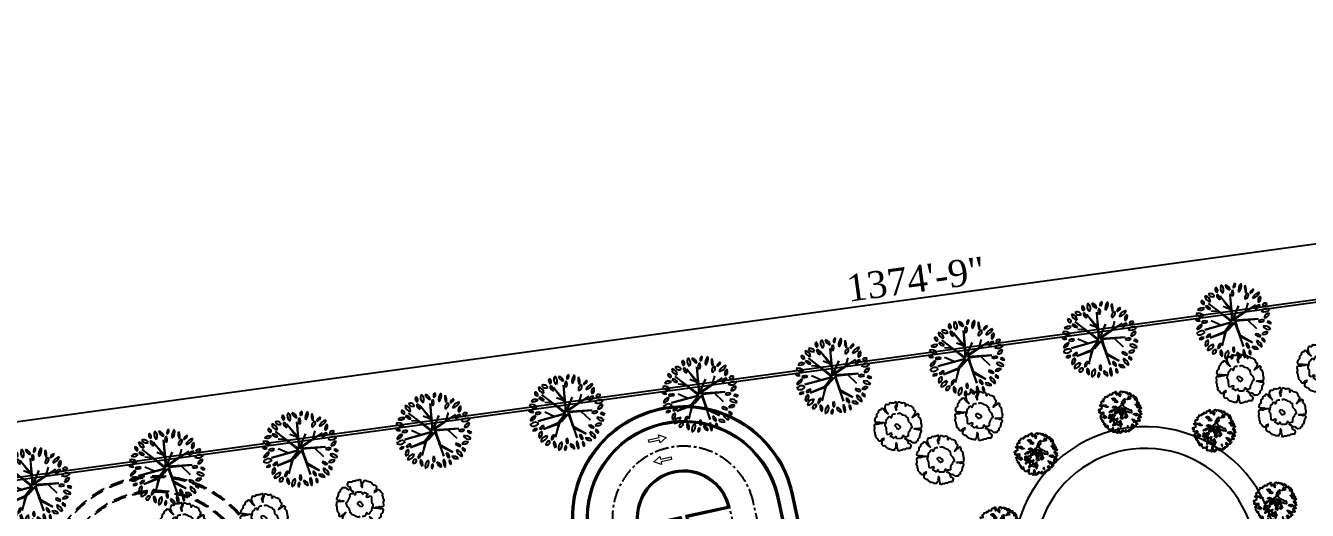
# Model space of a CAD drawing. Header units: inches. Extents: x -48022 to 80112, y -8164 to 5118.
# Drawn here: x 59675 to 65391, y 2956 to 5118 of the extents above; entities that cross this region are included whole.
import ezdxf

# ---------------------------------------------------------------- set-up
doc = ezdxf.new("R2010")
doc.units = ezdxf.units.IN
doc.header["$LTSCALE"] = 10
doc.header["$PDMODE"] = 32
for name, pattern in [('Amconstr', [9999, 9999, 0]), ('CENTER', [2, 1.25, -0.25, 0.25, -0.25]), ('HIDDEN', [9.525, 6.35, -3.175])]:
    doc.linetypes.add(name, pattern=pattern)
for name, color, linetype in [('06--LINE-2', 2, 'Continuous'), ('FURN', 6, 'Continuous'), ('PLOT LINE', 3, 'Continuous'), ('ROAD CL', 251, 'CENTER'), ('roads & footpath', 161, 'Continuous'), ('trees', 109, 'Continuous')]:
    doc.layers.add(name, color=color, linetype=linetype)
doc.layers.add('07--DIM-3', color=3, linetype='Continuous', lineweight=35)
doc.layers.add('1_CAR', color=1, linetype='Continuous', lineweight=0)
doc.styles.add('TIME NEW', font='times.ttf')
doc.dimstyles.new('Copy of Dim 1-32', dxfattribs={"dimtxt": 120, "dimasz": 96, "dimexe": 96, "dimexo": 96, "dimgap": 24, "dimtad": 1, "dimdec": 0, "dimzin": 3, "dimdsep": 46, "dimlunit": 4, "dimtxsty": 'TIME NEW', "dimblk": 'ARCHTICK', "dimcen": 24, "dimdle": 96, "dimclrd": 1, "dimclre": 1, "dimclrt": 3, "dimadec": 0, "dimazin": 0, "dimtfac": 1, "dimtdec": 0, "dimtofl": 0, "dimtmove": 0, "dimatfit": 3, "dimfxl": 0, "dimtolj": 1, "dimtzin": 0, "dimarcsym": 0})

# ---------------------------------------------------------------- blocks, each defined once
blk = doc.blocks.new('Arpls009')
at = {"color": 0, "linetype": 'ByBlock'}
for centre, radius, start, end in [((-0.294, 0.292), 0.0582, 25.4537, 116.6852), ((-0.268, 0.369), 0.0582, 205.4537, 296.6852), ((-0.188, 0.407), 0.0451, 146.8151, 244.0193), ((-0.245, 0.391), 0.0451, 326.8151, 64.0193), ((-0.157, 0.327), 0.0557, 168.8066, 257.6391), ((-0.224, 0.283), 0.0557, 348.8066, 77.6391), ((-0.082, 0.421), 0.0835, 149.4737, 231.7586), ((-0.205, 0.398), 0.0835, 329.4737, 51.7586), ((-0.119, 0.381), 0.0817, 12.306, 79.6849), ((-0.024, 0.479), 0.0817, 192.306, 259.6849), ((0.045, 0.361), 0.0664, 145.5248, 220.8327), ((-0.06, 0.355), 0.0664, 325.5248, 40.8327), ((0.054, 0.443), 0.0524, 125.4093, 202.7101), ((-0.024, 0.466), 0.0524, 305.4093, 22.7101), ((0.181, 0.399), 0.114, 133.8117, 194.3077), ((-0.008, 0.453), 0.114, 313.8117, 14.3077), ((0.262, 0.422), 0.114, 163.4642, 212.7906), ((0.209, 0.297), 0.0573, 103.8914, 198.9039), ((0.056, 0.392), 0.114, 343.4642, 32.7906), ((0.141, 0.335), 0.0573, 283.8914, 18.9039), ((0.201, 0.421), 0.0672, 284.1004, 348.465), ((0.283, 0.342), 0.0672, 104.1004, 168.465), ((0.228, 0.406), 0.118, 280.3005, 340.4476), ((0.36, 0.251), 0.118, 100.3005, 160.4476), ((-0.377, 0.248), 0.0369, 163.4933, 274.4697), ((-0.409, 0.222), 0.0369, 343.4933, 94.4697), ((-0.375, 0.24), 0.0818, 3.3189, 83.1904), ((-0.283, 0.326), 0.0818, 183.3189, 263.1904), ((-0.349, 0.126), 0.0631, 22.5723, 98.3335), ((-0.3, 0.213), 0.0631, 202.5723, 278.3335), ((0.345, 0.136), 0.0663, 86.0282, 161.3698), ((0.287, 0.224), 0.0663, 266.0282, 341.3698), ((0.385, 0.263), 0.064, 122.5817, 207.18), ((0.293, 0.288), 0.064, 302.5817, 27.18), ((0.418, 0.184), 0.0446, 59.9815, 155.6676), ((0.399, 0.241), 0.0446, 239.9815, 335.6676), ((-0.471, -0.044), 0.063, 44.2577, 108.5927), ((-0.446, 0.06), 0.063, 224.2577, 288.5927), ((-0.452, 0.017), 0.08, 30.9482, 110.5784), ((-0.411, 0.133), 0.08, 210.9482, 290.5784), ((-0.399, 0.08), 0.0847, 69.7201, 135.6489), ((-0.43, 0.219), 0.0847, 249.7201, 315.6489), ((0.37, -0.053), 0.065, 58.8748, 131.2135), ((0.361, 0.051), 0.065, 238.8748, 311.2135), ((0.434, 0.065), 0.0919, 64.7353, 140.5781), ((0.403, 0.207), 0.0919, 244.7353, 320.5781), ((0.401, 0.104), 0.0659, 270.2529, 353.5221), ((0.467, 0.031), 0.0659, 90.2529, 173.5221), ((-0.381, -0.138), 0.0923, 100.8762, 165.4479), ((-0.488, -0.024), 0.0923, 280.8762, 345.4479), ((-0.407, -0.204), 0.0728, 54.9745, 151.3792), ((-0.429, -0.109), 0.0728, 234.9745, 331.3792), ((-0.363, -0.072), 0.0699, 60.5095, 129.292), ((-0.373, 0.043), 0.0699, 240.5095, 309.292), ((0.429, -0.22), 0.0753, 71.3712, 141.7535), ((0.394, -0.102), 0.0753, 251.3712, 321.7535), ((0.412, -0.15), 0.0814, 29.1952, 106.7189), ((0.459, -0.032), 0.0814, 209.1952, 286.7189), ((0.455, -0.053), 0.0446, 28.1981, 112.1918), ((0.477, 0.01), 0.0446, 208.1981, 292.1918), ((-0.394, -0.274), 0.0584, 71.8192, 140.0818), ((-0.421, -0.181), 0.0584, 251.8192, 320.0818), ((-0.296, -0.307), 0.065, 113.4753, 203.456), ((-0.382, -0.273), 0.065, 293.4753, 23.456), ((-0.292, -0.24), 0.0625, 87.1724, 157.2365), ((-0.346, -0.154), 0.0625, 267.1724, 337.2365), ((-0.246, -0.395), 0.0888, 91.6328, 172.0268), ((-0.336, -0.294), 0.0888, 271.6328, 352.0268), ((-0.117, -0.355), 0.0799, 122.8873, 186.7253), ((-0.24, -0.297), 0.0799, 302.8873, 6.7253), ((0.226, -0.297), 0.0586, 173.65, 254.6514), ((0.152, -0.347), 0.0586, 353.65, 74.6514), ((0.3, -0.234), 0.0644, 28.8072, 103.9199), ((0.341, -0.14), 0.0644, 208.8072, 283.9199), ((0.397, -0.243), 0.0968, 186.5487, 256.8911), ((0.279, -0.348), 0.0968, 6.5487, 76.8911), ((0.415, -0.228), 0.0422, 179.2557, 267.6287), ((0.371, -0.269), 0.0422, 359.2557, 87.6287), ((-0.226, -0.416), 0.041, 76.5419, 193.4774), ((-0.257, -0.385), 0.041, 256.5419, 13.4774), ((-0.094, -0.405), 0.0759, 159.117, 230.3606), ((-0.213, -0.436), 0.0759, 339.117, 50.3606), ((-0.016, -0.461), 0.0906, 122.117, 201.7275), ((-0.148, -0.418), 0.0906, 302.117, 21.7275), ((0.026, -0.474), 0.0521, 129.7475, 206.0709), ((-0.054, -0.457), 0.0521, 309.7475, 26.0709), ((0.057, -0.368), 0.0628, 148.7877, 221.5977), ((-0.043, -0.377), 0.0628, 328.7877, 41.5977), ((0.117, -0.405), 0.0705, 185.3196, 260.419), ((0.035, -0.481), 0.0705, 5.3196, 80.419), ((0.251, -0.403), 0.123, 165.2071, 218.3217), ((0.035, -0.448), 0.123, 345.2071, 38.3217), ((0.26, -0.401), 0.0536, 156.7754, 231.288), ((0.177, -0.422), 0.0536, 336.7754, 51.288), ((0.262, -0.413), 0.0806, 38.6962, 106.2415), ((0.303, -0.285), 0.0806, 218.6962, 286.2415)]:
    blk.add_arc(centre, radius, start, end, dxfattribs=at)
at = {"layer": 'trees', "color": 25, "linetype": 'ByBlock'}
for p, q in [((-0.044, 0.348), (-0.016, -0.003)), ((-0.005, 0.021), (-0.037, 0.334)), ((-0.037, 0.334), (-0.03, 0.128)), ((-0.016, -0.003), (-0.319, 0.223)), ((-0.319, 0.223), (-0.019, -0.02)), ((-0.03, 0.128), (-0.17, 0.317)), ((-0.17, 0.317), (-0.016, 0.138)), ((-0.016, 0.138), (-0.13, 0.184)), ((0.071, 0.191), (-0.005, 0.021)), ((0.002, 0.004), (0.287, 0.201)), ((0.287, 0.201), (0.005, 0.021)), ((0.005, 0.021), (0.071, 0.191)), ((0.164, 0.129), (0.194, 0.231)), ((-0.187, 0.118), (-0.283, 0.124)), ((0.328, 0.025), (0.002, 0.004)), ((0.033, -0.003), (0.328, 0.025)), ((0.185, 0.012), (0.302, -0.1)), ((-0.019, -0.02), (-0.367, -0.117)), ((-0.367, -0.117), (-0.016, -0.02)), ((-0.113, -0.144), (-0.297, -0.222)), ((-0.297, -0.222), (-0.106, -0.151)), ((-0.151, -0.06), (-0.283, -0.003)), ((-0.144, -0.326), (-0.09, -0.141)), ((-0.106, -0.151), (-0.144, -0.326)), ((-0.016, -0.02), (-0.113, -0.144)), ((-0.09, -0.141), (-0.009, -0.023)), ((-0.009, -0.023), (-0.068, -0.121)), ((-0.068, -0.121), (0.019, -0.023)), ((0.019, -0.023), (0.134, -0.333)), ((0.134, -0.333), (0.023, -0.007)), ((0.023, -0.007), (0.095, -0.204)), ((0.078, -0.181), (0.033, -0.003)), ((0.251, -0.281), (0.078, -0.181)), ((0.095, -0.204), (0.251, -0.281))]:
    blk.add_line(p, q, dxfattribs=at)
blk = doc.blocks.new('*U14')
at = {"layer": 'trees', "xscale": 345, "yscale": 345, "zscale": 345}
blk.add_blockref('Arpls009', (-0.5, 2), dxfattribs=at)
blk = doc.blocks.new('*U15')
at = {"layer": 'FURN', "color": 0, "linetype": 'ByBlock', "lineweight": -2}
for p in [(-6538.9, -896.1), (-7133.3, -977.6), (-7727.8, -1059), (-8322.2, -1140.5), (-8916.7, -1222), (-9511.1, -1303.4), (-10105.5, -1384.9), (-10700, -1466.4), (-11294.4, -1547.8), (-11888.9, -1629.3)]:
    blk.add_blockref('*U14', p, dxfattribs=at)
blk = doc.blocks.new('_ArchTick')
at = {"color": 0, "const_width": 0.15}
blk.add_lwpolyline([(-0.5, -0.5), (0.5, 0.5)], dxfattribs=at)
blk = doc.blocks.new('*D17')
at = {"layer": '07--DIM-3', "color": 1, "linetype": 'Amconstr', "lineweight": -2, "transparency": 16777216}
for p, q in [((71848.7, 4872.3), (71815.1, 5117.5)), ((55388.5, 2769.5), (71923.3, 5035.4)), ((55504.2, 2632.4), (55470.6, 2877.6))]:
    blk.add_line(p, q, dxfattribs=at)
at = {"layer": 'Defpoints', "color": 0, "linetype": 'Amconstr', "transparency": 16777216}
for p in [(71828.1, 5022.4), (71861.8, 4777.2), (55517.2, 2537.3)]:
    blk.add_point(p, dxfattribs=at)
at = {"layer": '07--DIM-3', "color": 1, "linetype": 'Amconstr', "lineweight": -2, "transparency": 16777216, "xscale": 96, "yscale": 96, "zscale": 96}
for p, rotation in [((71828.1, 5022.4), 7.80334522776029), ((55483.6, 2782.5), 187.8033452277602)]:
    blk.add_blockref('_ArchTick', p, dxfattribs=dict(at, rotation=rotation))
at = {"layer": '07--DIM-3', "color": 3, "linetype": 'Amconstr', "lineweight": 25, "transparency": 16777216, "insert": (63644.3, 3986.9), "char_height": 120, "attachment_point": 5, "rotation": 7.8033, "style": 'TIME NEW'}
blk.add_mtext('\\A1;1374\'-9"', dxfattribs=at)
blk = doc.blocks.new('Arpls006')
at = {"color": 0, "linetype": 'ByBlock'}
for points in [[(0.447, -0.01), (0.473, -0.029), (0.486, -0.042), (0.499, -0.037), (0.509, -0.049), (0.495, -0.063), (0.479, -0.065), (0.468, -0.087), (0.453, -0.07), (0.436, -0.085), (0.431, -0.103), (0.468, -0.112), (0.459, -0.112), (0.477, -0.099), (0.493, -0.122), (0.486, -0.138), (0.466, -0.14), (0.45, -0.138), (0.441, -0.151), (0.432, -0.138), (0.418, -0.148), (0.423, -0.171), (0.447, -0.181), (0.452, -0.196), (0.466, -0.189), (0.464, -0.21), (0.455, -0.219), (0.437, -0.216), (0.421, -0.219), (0.404, -0.21), (0.395, -0.219), (0.393, -0.233), (0.373, -0.223), (0.355, -0.203), (0.328, -0.194), (0.305, -0.192), (0.285, -0.178), (0.294, -0.201), (0.325, -0.208), (0.314, -0.223), (0.325, -0.244), (0.337, -0.232), (0.362, -0.257), (0.377, -0.282), (0.4, -0.264), (0.409, -0.292), (0.391, -0.296), (0.373, -0.314), (0.382, -0.325), (0.362, -0.334), (0.352, -0.321), (0.341, -0.339), (0.316, -0.328), (0.298, -0.303), (0.275, -0.305), (0.271, -0.325), (0.291, -0.33), (0.32, -0.352), (0.307, -0.362), (0.318, -0.379), (0.314, -0.387), (0.291, -0.38), (0.289, -0.391), (0.294, -0.403), (0.282, -0.403), (0.267, -0.403), (0.261, -0.411), (0.248, -0.395), (0.244, -0.418), (0.257, -0.43), (0.237, -0.439), (0.23, -0.43), (0.207, -0.428), (0.196, -0.454), (0.209, -0.452), (0.212, -0.465), (0.185, -0.471), (0.178, -0.459), (0.158, -0.443), (0.15, -0.454), (0.14, -0.438), (0.126, -0.439), (0.126, -0.461), (0.146, -0.47), (0.135, -0.481), (0.119, -0.479), (0.108, -0.463), (0.092, -0.468), (0.08, -0.452), (0.06, -0.436), (0.071, -0.432), (0.056, -0.459), (0.031, -0.459), (0.024, -0.473), (0.037, -0.47), (0.045, -0.482), (0.04, -0.49), (-0.004, -0.511), (-0.02, -0.487), (-0.023, -0.463), (-0.017, -0.452), (-0.031, -0.441), (-0.026, -0.42), (-0.033, -0.402), (-0.046, -0.391), (-0.055, -0.411), (-0.05, -0.432), (-0.067, -0.447), (-0.06, -0.457), (-0.053, -0.473), (-0.069, -0.511), (-0.087, -0.493), (-0.101, -0.477), (-0.114, -0.487), (-0.126, -0.477), (-0.148, -0.491), (-0.166, -0.486), (-0.18, -0.465), (-0.166, -0.445), (-0.174, -0.425), (-0.166, -0.403), (-0.16, -0.387), (-0.171, -0.379), (-0.183, -0.403), (-0.194, -0.393), (-0.2, -0.406), (-0.196, -0.428), (-0.221, -0.428), (-0.246, -0.411), (-0.261, -0.428), (-0.271, -0.412), (-0.278, -0.398), (-0.296, -0.391), (-0.291, -0.38), (-0.294, -0.357), (-0.296, -0.344), (-0.291, -0.339), (-0.302, -0.327), (-0.323, -0.354), (-0.316, -0.37), (-0.348, -0.36), (-0.348, -0.339), (-0.364, -0.33), (-0.359, -0.311), (-0.347, -0.305), (-0.363, -0.289), (-0.38, -0.301), (-0.382, -0.301), (-0.393, -0.287), (-0.379, -0.275), (-0.393, -0.253), (-0.404, -0.255), (-0.412, -0.244), (-0.402, -0.239), (-0.4, -0.216), (-0.434, -0.225), (-0.434, -0.207), (-0.434, -0.189), (-0.445, -0.185), (-0.455, -0.178), (-0.458, -0.169), (-0.463, -0.14), (-0.468, -0.137), (-0.464, -0.133), (-0.454, -0.114), (-0.474, -0.108), (-0.482, -0.101), (-0.463, -0.09), (-0.445, -0.063), (-0.427, -0.063), (-0.404, -0.043), (-0.391, -0.056), (-0.391, -0.027), (-0.404, -0.013), (-0.422, -0.038), (-0.429, -0.027), (-0.45, -0.027), (-0.458, -0.043), (-0.475, -0.04), (-0.482, -0.033), (-0.506, -0.019), (-0.49, -0.008), (-0.482, 0.019), (-0.513, 0.026), (-0.507, 0.055), (-0.484, 0.062), (-0.472, 0.058), (-0.464, 0.074), (-0.438, 0.078), (-0.434, 0.09), (-0.441, 0.101), (-0.458, 0.126), (-0.475, 0.132), (-0.486, 0.144), (-0.48, 0.159), (-0.464, 0.164), (-0.436, 0.166), (-0.438, 0.18), (-0.454, 0.196), (-0.445, 0.221), (-0.455, 0.239), (-0.439, 0.25), (-0.409, 0.246), (-0.389, 0.253), (-0.393, 0.275), (-0.411, 0.289), (-0.4, 0.307), (-0.373, 0.32), (-0.361, 0.339), (-0.364, 0.357), (-0.325, 0.361), (-0.323, 0.354), (-0.296, 0.359), (-0.296, 0.37), (-0.298, 0.384), (-0.293, 0.388), (-0.291, 0.388), (-0.271, 0.381), (-0.25, 0.393), (-0.252, 0.4), (-0.25, 0.418), (-0.239, 0.418), (-0.221, 0.409), (-0.189, 0.411), (-0.189, 0.417), (-0.18, 0.429), (-0.182, 0.438), (-0.177, 0.452), (-0.153, 0.463), (-0.119, 0.454), (-0.11, 0.474), (-0.119, 0.485), (-0.103, 0.485), (-0.096, 0.472), (-0.092, 0.439), (-0.098, 0.415), (-0.087, 0.406), (-0.076, 0.413), (-0.072, 0.438), (-0.058, 0.439), (-0.046, 0.417), (-0.013, 0.374), (-0.001, 0.363), (0.01, 0.411), (-0.004, 0.425), (-0.015, 0.445), (-0.013, 0.466), (-0.003, 0.465)], [(-0.003, 0.465), (0.006, 0.486), (0.024, 0.495), (0.039, 0.485), (0.039, 0.472), (0.042, 0.458), (0.051, 0.458), (0.067, 0.474), (0.088, 0.481), (0.092, 0.472), (0.101, 0.472), (0.112, 0.479), (0.123, 0.465), (0.121, 0.45), (0.128, 0.452), (0.148, 0.465), (0.16, 0.466), (0.164, 0.45), (0.158, 0.433), (0.178, 0.443), (0.18, 0.417), (0.194, 0.415), (0.198, 0.433), (0.198, 0.447), (0.217, 0.445), (0.223, 0.449), (0.226, 0.433), (0.217, 0.418), (0.231, 0.418), (0.246, 0.433), (0.257, 0.418), (0.253, 0.404), (0.253, 0.39), (0.251, 0.371), (0.264, 0.375), (0.271, 0.39), (0.284, 0.375), (0.3, 0.388), (0.305, 0.4), (0.31, 0.39), (0.323, 0.39), (0.314, 0.374), (0.305, 0.357), (0.321, 0.345), (0.328, 0.359), (0.334, 0.347), (0.35, 0.354), (0.366, 0.357), (0.369, 0.341), (0.357, 0.327), (0.342, 0.32), (0.342, 0.304), (0.35, 0.284), (0.357, 0.298), (0.371, 0.284), (0.371, 0.306), (0.385, 0.311), (0.389, 0.322), (0.395, 0.302), (0.4, 0.289), (0.389, 0.279), (0.388, 0.268), (0.402, 0.273), (0.404, 0.255), (0.404, 0.244), (0.393, 0.237), (0.384, 0.228), (0.393, 0.217), (0.404, 0.228), (0.415, 0.236), (0.432, 0.223), (0.448, 0.207), (0.441, 0.201), (0.412, 0.198), (0.398, 0.182), (0.388, 0.166), (0.357, 0.176), (0.377, 0.148), (0.404, 0.153), (0.423, 0.166), (0.447, 0.155), (0.459, 0.169), (0.472, 0.153), (0.472, 0.137), (0.45, 0.141), (0.429, 0.137), (0.396, 0.116), (0.429, 0.105), (0.447, 0.112), (0.484, 0.098), (0.493, 0.1), (0.499, 0.078), (0.479, 0.068), (0.455, 0.064), (0.448, 0.044), (0.432, 0.026), (0.45, 0.015), (0.484, 0.024), (0.499, 0.008), (0.488, -0.01), (0.47, -0.001), (0.447, -0.01)]]:
    blk.add_lwpolyline(points, dxfattribs=at)
for points in [[(-0.171, 0.327), (-0.153, 0.329), (-0.13, 0.316), (-0.126, 0.298), (-0.112, 0.291), (-0.092, 0.266), (-0.073, 0.261), (-0.069, 0.227), (-0.085, 0.22), (-0.11, 0.23), (-0.126, 0.23), (-0.133, 0.245), (-0.119, 0.25), (-0.126, 0.261), (-0.146, 0.277), (-0.167, 0.281), (-0.187, 0.302), (-0.203, 0.314)], [(0.175, 0.325), (0.191, 0.338), (0.207, 0.336), (0.207, 0.352), (0.2, 0.368), (0.209, 0.368), (0.221, 0.356), (0.237, 0.331), (0.235, 0.307), (0.226, 0.311), (0.212, 0.304), (0.187, 0.302), (0.162, 0.291), (0.166, 0.304), (0.185, 0.314)], [(-0.377, 0.177), (-0.357, 0.159), (-0.343, 0.162), (-0.332, 0.144), (-0.35, 0.137), (-0.314, 0.123), (-0.285, 0.116), (-0.31, 0.112), (-0.339, 0.112), (-0.368, 0.126), (-0.413, 0.139), (-0.388, 0.148)], [(-0.371, -0.103), (-0.386, -0.09), (-0.391, -0.103), (-0.409, -0.11), (-0.411, -0.13), (-0.389, -0.131), (-0.368, -0.158), (-0.366, -0.133), (-0.352, -0.13), (-0.33, -0.133), (-0.33, -0.115), (-0.348, -0.105)], [(0.309, -0.051), (0.32, -0.052), (0.336, -0.049), (0.352, -0.038), (0.356, -0.045), (0.379, -0.049), (0.391, -0.04), (0.407, -0.044), (0.411, -0.058), (0.407, -0.076), (0.389, -0.087), (0.366, -0.085), (0.363, -0.083), (0.359, -0.074), (0.359, -0.062), (0.338, -0.07), (0.32, -0.063)], [(0.196, -0.351), (0.185, -0.337), (0.171, -0.343), (0.169, -0.355), (0.182, -0.366), (0.187, -0.379)]]:
    blk.add_lwpolyline(points, close=True, dxfattribs=at)
at = {"layer": 'trees', "color": 32, "linetype": 'ByBlock'}
for points in [[(-0.266, -0.009), (-0.248, 0.01), (-0.23, 0.021), (-0.219, 0.028), (-0.196, 0.037), (-0.169, 0.039), (-0.164, 0.046), (-0.142, 0.057), (-0.124, 0.055), (-0.094, 0.061), (-0.076, 0.062), (-0.049, 0.059), (-0.058, 0.069), (-0.08, 0.077), (-0.103, 0.084), (-0.121, 0.098), (-0.153, 0.098), (-0.165, 0.094), (-0.185, 0.107), (-0.167, 0.123), (-0.146, 0.114), (-0.135, 0.13), (-0.108, 0.123), (-0.101, 0.107), (-0.076, 0.094), (-0.07, 0.087), (-0.049, 0.094), (-0.027, 0.089), (-0.033, 0.109), (-0.026, 0.121), (0.003, 0.13), (0.014, 0.148), (0.032, 0.161), (0.032, 0.19), (0.037, 0.206), (0.044, 0.225), (0.039, 0.232), (0.049, 0.243), (0.065, 0.25), (0.065, 0.266), (0.067, 0.281), (0.092, 0.295), (0.091, 0.302), (0.105, 0.309), (0.114, 0.3), (0.112, 0.281), (0.092, 0.274), (0.091, 0.264), (0.096, 0.259), (0.107, 0.247), (0.105, 0.222), (0.091, 0.209), (0.08, 0.202), (0.065, 0.197), (0.067, 0.184), (0.067, 0.166), (0.065, 0.148), (0.078, 0.136), (0.083, 0.123), (0.101, 0.12), (0.094, 0.094), (0.107, 0.087), (0.126, 0.094), (0.144, 0.094), (0.157, 0.082), (0.187, 0.075), (0.198, 0.053), (0.216, 0.043), (0.253, 0.051), (0.268, 0.018), (0.271, -0.024), (0.241, -0.017), (0.209, -0.017), (0.166, 0.007), (0.134, 0.003), (0.146, -0.017), (0.112, -0.017), (0.094, -0.004), (0.085, -0.017), (0.089, -0.035), (0.065, -0.04), (0.046, -0.029), (0.04, -0.051), (0.057, -0.065), (0.06, -0.083), (0.048, -0.099), (0.053, -0.119), (0.06, -0.142), (0.053, -0.17), (0.033, -0.167), (0.014, -0.153), (0.005, -0.133), (0.019, -0.124), (0.024, -0.104), (0.014, -0.084), (0.028, -0.081), (0.016, -0.067), (-0.008, -0.058), (0.003, -0.042), (0.008, -0.029), (-0.001, -0.025), (-0.02, -0.029), (-0.033, -0.018), (-0.054, -0.015), (-0.07, -0.024), (-0.094, -0.038), (-0.121, -0.025), (-0.128, -0.009), (-0.117, 0), (-0.09, 0), (-0.078, -0.009), (-0.058, 0), (-0.047, 0.012), (-0.031, 0), (-0.019, 0.005), (-0.02, 0.018), (-0.031, 0.026), (-0.045, 0.037), (-0.062, 0.03), (-0.074, 0.035), (-0.103, 0.044), (-0.133, 0.043), (-0.144, 0.03), (-0.165, 0.034), (-0.183, 0.023), (-0.182, 0.005), (-0.203, -0.004), (-0.217, 0.001), (-0.25, -0.008), (-0.258, -0.018)], [(0.019, 0.066), (0.028, 0.087), (0.039, 0.093), (0.042, 0.078), (0.049, 0.062), (0.074, 0.057), (0.065, 0.067), (0.082, 0.073), (0.112, 0.058), (0.126, 0.046), (0.125, 0.03), (0.11, 0.021), (0.105, 0.028), (0.085, 0.023), (0.065, 0.008), (0.062, 0.019), (0.042, 0.019), (0.031, 0.005), (0.028, -0.015), (0.012, -0.008), (0.003, 0.015), (0.013, 0.026), (-0.008, 0.039), (-0.015, 0.066)], [(-0.223, -0.062), (-0.243, -0.072), (-0.248, -0.079), (-0.266, -0.081), (-0.261, -0.115), (-0.273, -0.13), (-0.28, -0.148), (-0.255, -0.151), (-0.241, -0.138), (-0.237, -0.115), (-0.221, -0.142), (-0.234, -0.174), (-0.23, -0.192), (-0.234, -0.216), (-0.25, -0.235), (-0.228, -0.241), (-0.219, -0.228), (-0.207, -0.201), (-0.182, -0.199), (-0.157, -0.214), (-0.165, -0.228), (-0.148, -0.232), (-0.153, -0.253), (-0.144, -0.273), (-0.146, -0.293), (-0.169, -0.3), (-0.176, -0.321), (-0.162, -0.321), (-0.148, -0.307), (-0.123, -0.307), (-0.105, -0.285), (-0.106, -0.266), (-0.096, -0.262), (-0.085, -0.277), (-0.085, -0.294), (-0.069, -0.298), (-0.056, -0.316), (-0.044, -0.309), (-0.024, -0.298), (-0.012, -0.314), (0.003, -0.336), (0.001, -0.357), (0.012, -0.355), (0.023, -0.337), (0.015, -0.323), (0.028, -0.312), (0.042, -0.289), (0.04, -0.277), (0.028, -0.282), (0.013, -0.294), (0.008, -0.28), (0.001, -0.26), (0.019, -0.248), (0.015, -0.228), (-0.001, -0.207), (-0.008, -0.217), (-0.019, -0.235), (-0.02, -0.251), (-0.03, -0.266), (-0.038, -0.259), (-0.048, -0.237), (-0.074, -0.235), (-0.078, -0.219), (-0.08, -0.198), (-0.067, -0.18), (-0.056, -0.162), (-0.062, -0.155), (-0.078, -0.171), (-0.089, -0.165), (-0.099, -0.178), (-0.108, -0.196), (-0.135, -0.203), (-0.137, -0.189), (-0.128, -0.174), (-0.137, -0.162), (-0.149, -0.173), (-0.173, -0.174), (-0.194, -0.155), (-0.178, -0.137), (-0.157, -0.131), (-0.148, -0.115), (-0.135, -0.099), (-0.121, -0.088), (-0.128, -0.07), (-0.135, -0.058), (-0.148, -0.065), (-0.165, -0.074), (-0.183, -0.067), (-0.198, -0.085), (-0.196, -0.106), (-0.214, -0.124), (-0.219, -0.094), (-0.223, -0.081)], [(0.119, -0.051), (0.142, -0.042), (0.158, -0.063), (0.148, -0.078), (0.155, -0.087), (0.173, -0.097), (0.158, -0.124), (0.135, -0.148), (0.117, -0.142), (0.117, -0.11), (0.133, -0.106), (0.115, -0.085), (0.13, -0.076)]]:
    blk.add_lwpolyline(points, close=True, dxfattribs=at)
blk = doc.blocks.new('ARPLS501')
at = {"layer": 'trees', "color": 24, "linetype": 'Continuous'}
for p, q in [((0.008, 0.259), (0.035, 0.271)), ((0.035, 0.271), (0.059, 0.271)), ((0.059, 0.271), (0.09, 0.252)), ((-0.256, 0.038), (-0.24, 0.066)), ((-0.256, 0.011), (-0.256, 0.038)), ((-0.24, -0.016), (-0.256, 0.011)), ((-0.24, 0.093), (-0.229, 0.116)), ((-0.24, 0.066), (-0.24, 0.093)), ((-0.229, 0.143), (-0.201, 0.163)), ((-0.229, 0.116), (-0.229, 0.143)), ((-0.201, 0.163), (-0.186, 0.19)), ((-0.186, 0.19), (-0.17, 0.217)), ((-0.17, 0.217), (-0.143, 0.197)), ((-0.143, 0.197), (-0.132, 0.17)), ((-0.132, 0.17), (-0.116, 0.197)), ((-0.116, 0.197), (-0.104, 0.225)), ((-0.104, 0.225), (-0.089, 0.252)), ((-0.089, 0.252), (-0.062, 0.259)), ((-0.062, 0.259), (-0.035, 0.259)), ((-0.054, 0.019), (-0.038, 0.046)), ((-0.038, -0.008), (-0.054, 0.019)), ((-0.038, 0.046), (-0.011, 0.054)), ((-0.011, 0.054), (-0.011, 0.062)), ((0, 0.054), (0.016, 0.027)), ((0.016, 0.027), (0.043, 0.019)), ((0.043, 0.019), (0.055, -0.008)), ((0.09, 0.252), (0.117, 0.232)), ((0.117, 0.232), (0.144, 0.225)), ((0.144, 0.225), (0.171, 0.217)), ((0.171, 0.217), (0.187, 0.19)), ((0.187, 0.19), (0.214, 0.178)), ((0.214, 0.178), (0.214, 0.151)), ((0.214, 0.151), (0.225, 0.128)), ((0.225, 0.128), (0.225, 0.1)), ((0.225, 0.1), (0.241, 0.077)), ((0.241, 0.077), (0.268, 0.05)), ((0.268, 0.05), (0.284, 0.011)), ((0.284, 0.011), (0.295, -0.016)), ((-0.229, -0.039), (-0.24, -0.016)), ((-0.229, -0.148), (-0.229, -0.039)), ((-0.201, -0.167), (-0.229, -0.148)), ((-0.17, -0.148), (-0.201, -0.167)), ((-0.143, -0.14), (-0.17, -0.148)), ((-0.159, -0.202), (-0.132, -0.175)), ((-0.132, -0.21), (-0.159, -0.202)), ((-0.116, -0.148), (-0.143, -0.14)), ((-0.132, -0.175), (-0.116, -0.148)), ((-0.104, -0.229), (-0.132, -0.21)), ((-0.073, -0.249), (-0.104, -0.229)), ((-0.062, -0.221), (-0.073, -0.249)), ((-0.035, -0.202), (-0.062, -0.221)), ((-0.011, -0.035), (-0.038, -0.008)), ((-0.035, -0.229), (-0.035, -0.202)), ((-0.019, -0.256), (-0.035, -0.229)), ((0.059, -0.256), (-0.019, -0.256)), ((0, -0.062), (-0.011, -0.035)), ((0.028, -0.047), (0, -0.062)), ((0.055, -0.035), (0.028, -0.047)), ((0.055, -0.008), (0.055, -0.035)), ((0.09, -0.249), (0.059, -0.256)), ((0.101, -0.194), (0.09, -0.221)), ((0.09, -0.221), (0.09, -0.249)), ((0.128, -0.202), (0.101, -0.194)), ((0.128, -0.229), (0.128, -0.202)), ((0.16, -0.221), (0.128, -0.229)), ((0.187, -0.221), (0.16, -0.221)), ((0.214, -0.21), (0.187, -0.221)), ((0.225, -0.132), (0.214, -0.159)), ((0.214, -0.159), (0.214, -0.21)), ((0.241, -0.105), (0.225, -0.132)), ((0.257, -0.078), (0.241, -0.105)), ((0.268, -0.051), (0.257, -0.078)), ((0.295, -0.039), (0.268, -0.051)), ((0.295, -0.016), (0.295, -0.039))]:
    blk.add_line(p, q, dxfattribs=at)
at = {"layer": 'trees'}
blk.add_lwpolyline([(0.162, 0.478), (0.136, 0.483), (0.116, 0.478), (0.095, 0.475), (0.069, 0.488), (0.046, 0.496), (0.026, 0.499), (0.005, 0.486), (0.005, 0.465), (-0.002, 0.445), (-0.005, 0.424), (-0.013, 0.404), (-0.023, 0.38), (-0.015, 0.355), (-0.018, 0.334), (-0.02, 0.355), (-0.028, 0.38), (-0.033, 0.401), (-0.028, 0.424), (-0.015, 0.445), (-0.005, 0.468), (-0.013, 0.491), (-0.015, 0.504), (-0.028, 0.506), (-0.049, 0.496), (-0.074, 0.483), (-0.095, 0.483), (-0.115, 0.481), (-0.136, 0.488), (-0.156, 0.481), (-0.169, 0.46), (-0.19, 0.452), (-0.215, 0.455), (-0.236, 0.45), (-0.244, 0.429), (-0.251, 0.406), (-0.254, 0.393), (-0.254, 0.38), (-0.236, 0.332), (-0.187, 0.265), (-0.246, 0.316), (-0.29, 0.368), (-0.31, 0.375), (-0.331, 0.373), (-0.338, 0.352), (-0.359, 0.347), (-0.382, 0.329), (-0.39, 0.309), (-0.392, 0.288), (-0.413, 0.273), (-0.426, 0.252), (-0.428, 0.229), (-0.426, 0.209), (-0.446, 0.193), (-0.467, 0.173), (-0.469, 0.152), (-0.477, 0.132), (-0.464, 0.108), (-0.441, 0.101), (-0.415, 0.101), (-0.395, 0.098), (-0.372, 0.098), (-0.351, 0.088), (-0.3, 0.088), (-0.274, 0.08), (-0.3, 0.08), (-0.323, 0.07), (-0.343, 0.07), (-0.364, 0.067), (-0.375, 0.066), (-0.395, 0.056), (-0.415, 0.059), (-0.436, 0.054), (-0.456, 0.062), (-0.477, 0.051), (-0.486, 0.031), (-0.479, -0.033), (-0.487, -0.053), (-0.49, -0.074), (-0.477, -0.097), (-0.472, -0.12), (-0.474, -0.141), (-0.459, -0.182), (-0.462, -0.205), (-0.444, -0.228), (-0.423, -0.248), (-0.418, -0.269), (-0.397, -0.287), (-0.377, -0.289), (-0.356, -0.289), (-0.343, -0.269), (-0.323, -0.251), (-0.303, -0.243), (-0.291, -0.238), (-0.297, -0.253), (-0.3, -0.277), (-0.32, -0.282), (-0.333, -0.302), (-0.338, -0.323), (-0.341, -0.343), (-0.333, -0.364), (-0.315, -0.384), (-0.295, -0.395), (-0.274, -0.389), (-0.256, -0.41), (-0.244, -0.433), (-0.223, -0.448), (-0.2, -0.454), (-0.179, -0.459), (-0.159, -0.467), (-0.138, -0.477), (-0.118, -0.479), (-0.097, -0.482), (-0.074, -0.482), (-0.069, -0.461), (-0.049, -0.448), (-0.043, -0.428), (-0.041, -0.402), (-0.043, -0.382), (-0.033, -0.361), (-0.038, -0.341), (-0.023, -0.364), (-0.026, -0.387), (-0.031, -0.408), (-0.028, -0.428), (-0.02, -0.448), (-0.013, -0.472), (-0.015, -0.492), (0.005, -0.505), (0.026, -0.502), (0.049, -0.492), (0.069, -0.49), (0.09, -0.49), (0.11, -0.477), (0.152, -0.477), (0.172, -0.459), (0.193, -0.459), (0.213, -0.456), (0.234, -0.456), (0.254, -0.451), (0.264, -0.431), (0.269, -0.41), (0.264, -0.389), (0.241, -0.369), (0.218, -0.361), (0.208, -0.341), (0.205, -0.315), (0.185, -0.289), (0.162, -0.269), (0.139, -0.261), (0.162, -0.256), (0.182, -0.274), (0.203, -0.295), (0.223, -0.307), (0.244, -0.3), (0.269, -0.313), (0.285, -0.333), (0.308, -0.348), (0.328, -0.343), (0.37, -0.343), (0.385, -0.323), (0.405, -0.31), (0.418, -0.289), (0.416, -0.269), (0.436, -0.251), (0.454, -0.23), (0.457, -0.21), (0.462, -0.189), (0.467, -0.169), (0.472, -0.148), (0.485, -0.128), (0.495, -0.107), (0.477, -0.087), (0.454, -0.084), (0.431, -0.087), (0.405, -0.074), (0.385, -0.061), (0.364, -0.069), (0.344, -0.064), (0.364, -0.056), (0.385, -0.058), (0.426, -0.058), (0.446, -0.053), (0.472, -0.058), (0.493, -0.048), (0.493, -0.028), (0.498, -0.007), (0.503, 0.013), (0.498, 0.034), (0.49, 0.054), (0.488, 0.078), (0.488, 0.098), (0.485, 0.119), (0.48, 0.139), (0.464, 0.16), (0.446, 0.18), (0.436, 0.201), (0.449, 0.224), (0.434, 0.247), (0.411, 0.25), (0.395, 0.229), (0.367, 0.216), (0.346, 0.203), (0.328, 0.183), (0.308, 0.173), (0.321, 0.193), (0.334, 0.214), (0.354, 0.226), (0.367, 0.247), (0.364, 0.268), (0.377, 0.288), (0.375, 0.309), (0.354, 0.321), (0.344, 0.342), (0.341, 0.363), (0.334, 0.383), (0.313, 0.396), (0.285, 0.409), (0.254, 0.416), (0.231, 0.437), (0.205, 0.445), (0.185, 0.432), (0.177, 0.411), (0.177, 0.434), (0.175, 0.455)], close=True, dxfattribs=at)

msp = doc.modelspace()

# ---------------------------------------------------------------- linework, layer by layer
at = {"layer": '06--LINE-2', "lineweight": -3}
for centre, radius, start, end in [((64668.1, 2740.5), 588.7, 0.3617, 192.7459), ((64668.1, 2740.2), 492.7, 0.4638, 192.834)]:
    msp.add_arc(centre, radius, start, end, dxfattribs=at)
at = {"layer": '1_CAR'}
for points in [[(62453, 3271.2), (62499.9, 3281.3), (62497.4, 3293), (62531.6, 3282), (62504.9, 3257.8), (62502.4, 3269.6), (62455.5, 3259.5)], [(62555.8, 3182.8), (62508.8, 3172.8), (62511.4, 3161), (62477.1, 3172.1), (62503.8, 3196.2), (62506.3, 3184.5), (62553.2, 3194.6)]]:
    msp.add_lwpolyline(points, close=True, dxfattribs=at)
at = {"layer": 'PLOT LINE'}
for p, q in [((71861.8, 4777.2), (55517.2, 2537.3)), ((71845.9, 4762.9), (55529.2, 2526.9))]:
    msp.add_line(p, q, dxfattribs=at)
at = {"layer": 'ROAD CL', "ltscale": 5}
msp.add_line((63299.4, 716), (62815.2, 2968.6), dxfattribs=at)
msp.add_lwpolyline([(63490.6, 340.3), (62920.8, 2991.3, 1), (62299, 2857.6), (62820.7, 430.4)], format="xyb", dxfattribs=at)
at = {"layer": 'roads & footpath'}
for points in [[(56078.5, 46, -0.086639), (62399.1, 558.6, 0.506158), (62568.1, 749.1), (62123, 2819.8, -1), (63096.8, 3029.1), (63639.6, 503.5, 0.307294), (63767.9, 380.8, -0.000207), (63783, 378.3), (63521.2, 1596.3), (63424.2, 1575.4), (63347.3, 1933.3), (64019.2, 2077.7), (64409.6, 261.3, -0.003337), (64650.6, 210.3, -0.016564), (65835.5, -90.3, 0.206371)], [(56080.2, 40.2, -0.086636), (62398.6, 552.6, 0.506158), (62573.9, 750.4), (62128.9, 2821.1, -1), (63090.9, 3027.8), (63633.8, 502.2, 0.307294), (63766.9, 374.9, -0.000327), (63790.7, 370.9), (63525.8, 1603.4), (63428.8, 1582.6), (63354.5, 1928.7), (64014.6, 2070.5), (64404.6, 256.2, -0.00339), (64649.3, 204.4, -0.016564), (65833.9, -96, 0.206371)], [(56097.1, -17.4, -0.086611), (62393.1, 492.9, 0.506158), (62632.6, 763), (62187.5, 2833.7, -1), (63032.2, 3015.2), (63575.1, 489.6, 0.307294), (63757, 315.8, -0.012179), (64636.5, 145.8, -0.016564), (65817.2, -153.7, 0.206371)], [(56098.8, -23.1, -0.086608), (62392.5, 486.9, 0.506158), (62638.5, 764.3), (62193.4, 2834.9, -1), (63026.4, 3014), (63569.2, 488.3, 0.307294), (63756, 309.8, -0.012179), (64635.2, 139.9, -0.016564), (65815.5, -159.4, 0.206371)]]:
    msp.add_lwpolyline(points, format="xyb", dxfattribs=at)
at = {"layer": 'roads & footpath', "color": 32, "linetype": 'HIDDEN'}
for points in [[(60209.5, 629.1, 0.477675), (60340.1, 837.4), (59785.6, 2449.5, -1), (60727.4, 2773.5), (61432.9, 722.3, 0.307224), (61574.9, 615.8)], [(60210.2, 623.2, 0.477675), (60345.8, 839.3), (59791.2, 2451.4, -1), (60721.7, 2771.5), (61427.3, 720.3, 0.307224), (61574.6, 609.9)], [(60217.4, 563.6, 0.477675), (60402.5, 858.9), (59848, 2471, -1), (60665, 2752), (61370.5, 700.8, 0.307224), (61571.8, 549.9)], [(60218.1, 557.6, 0.477675), (60408.2, 860.8), (59853.7, 2472.9, -1), (60659.3, 2750), (61364.9, 698.9, 0.307224), (61571.5, 543.9)]]:
    msp.add_lwpolyline(points, format="xyb", dxfattribs=at)
at = {"layer": 'roads & footpath'}
for points in [[(63111.7, 675.7), (62627.5, 2928.2), (62815.2, 2968.6, 1), (62404.6, 2880.3), (62592.3, 2920.7), (63076.5, 668.1), (62888.7, 627.8), (62910.8, 525.1, 0.318276), (63028.3, 417.2), (63179.3, 397.4, 0.518443), (63332.2, 563.2), (63299.4, 716)], [(63107, 668.6), (62620.4, 2932.8), (62808, 2973.2, 0.971008), (62409.3, 2887.5), (62596.9, 2927.8), (63083.6, 663.5), (62895.9, 623.2), (62916.7, 526.4, 0.318302), (63029.1, 423.2), (63180.1, 403.3, 0.518443), (63326.3, 562), (63294.8, 708.9)]]:
    msp.add_lwpolyline(points, format="xyb", close=True, dxfattribs=at)

# ---------------------------------------------------------------- block references
for p, xscale, yscale, zscale, rotation in [((65449.6, 3589.7), 215.6249999999999, 215.6249999999999, 215.6249999999999, 1.646969663011171), ((65088.9, 3543.4), 215.6249999999999, 215.6249999999999, 215.6249999999999, 1.646969663011171), ((63924.3, 3377.3), 215.6249999999999, 215.6249999999999, 215.6249999999999, 1.646969663011171), ((65277.5, 3394), 215.625, 215.625, 215.625, 1.646969663011169), ((63563.6, 3331), 215.6249999999999, 215.6249999999999, 215.6249999999999, 1.646969663011171), ((63752.2, 3181.6), 215.625, 215.625, 215.625, 1.646969663011169), ((61168.4, 2984.3), 215.6249999999999, 215.6249999999999, 215.6249999999999, 180.6622330471717), ((60737.3, 2921.5), 215.6249999999999, 215.6249999999999, 215.6249999999999, 0.6622330471799217), ((60375.9, 2881.4), 215.6249999999999, 215.6249999999999, 215.6249999999999, 0.6622330471799217)]:
    msp.add_blockref('ARPLS501', p, dxfattribs=dict(xscale=xscale, yscale=yscale, zscale=zscale, rotation=rotation))
at = {"layer": 'FURN', "linetype": 'Amconstr', "lineweight": 25}
msp.add_blockref('*U15', (71599.4, 4696), dxfattribs=at)
at = {"layer": 'trees', "xscale": 187.5, "yscale": 187.5, "zscale": 187.5}
for p in [(64556.6, 3395.7), (64975.9, 3313.8), (64181.5, 3209.9), (65247.7, 2989.9), (64017.6, 2879.1)]:
    msp.add_blockref('Arpls006', p, dxfattribs=at)

# ---------------------------------------------------------------- dimensions: what is measured, and where the dimension line sits
at = {"layer": '07--DIM-3', "linetype": 'Amconstr', "lineweight": 25}
dim = msp.add_aligned_dim(p1=(55517.2, 2537.3), p2=(71861.8, 4777.2), distance=247.5, dimstyle='Copy of Dim 1-32', dxfattribs=at)
dim.commit()
dim.dimension.update_dxf_attribs({"geometry": '*D17', "text_midpoint": (63644.3, 3986.9)})

doc.saveas('drawing.dxf')
